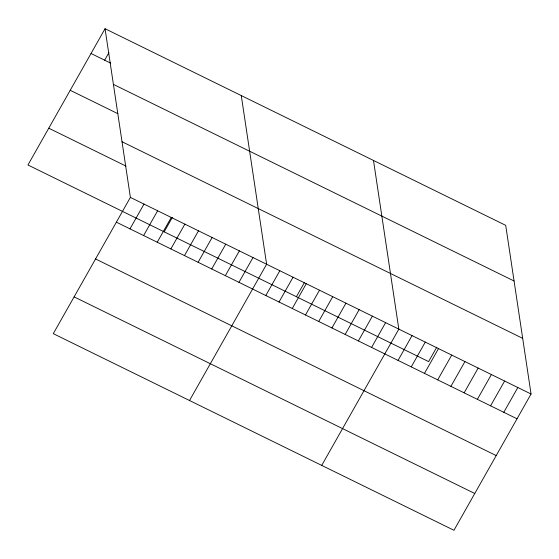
<?xml version="1.0" encoding="UTF-8"?>
<svg xmlns="http://www.w3.org/2000/svg" width="559" height="559" viewBox="0 0 559 559"><rect width="100%" height="100%" fill="white"/><g stroke="black" fill="none" stroke-linecap="round" stroke-linejoin="round"><path stroke-width="0.84" d="M105.05 28.719L130.387 197.397L53.294 333.66L453.95 530.281L531.05 394.011L505.706 225.34L105.05 28.719L27.95 164.989L428.613 361.603L436.775 347.174M104.652 60.183L108.9 52.672M129.988 228.862L144.012 204.077M143.614 235.549L157.631 210.764M157.233 242.229L171.257 217.451M164.178 231.838L172.34 217.409M170.858 248.916L184.875 224.138M184.484 255.603L198.501 230.818M198.103 262.283L212.127 237.505M211.728 268.97L225.745 244.192M225.347 275.657L239.371 250.872M238.972 282.344L252.989 257.559M189.515 400.517L266.615 264.246L241.271 95.568M265.818 295.515L279.835 270.731M279.039 302L293.056 277.222M296.396 296.724L304.557 282.295M292.259 308.491L306.276 283.713M305.48 314.983L319.503 290.198M318.7 321.467L332.724 296.689M331.927 327.958L345.944 303.174M345.148 334.443L359.164 309.665M358.368 340.934L372.385 316.149M371.588 347.418L385.612 322.641M321.732 465.395L398.833 329.132L373.489 160.454M398.036 360.401L412.053 335.617M411.256 366.886L425.273 342.108M424.477 373.377L438.501 348.592M437.697 379.861L451.721 355.084M450.917 386.353L464.941 361.568M464.145 392.837L478.162 368.06M477.365 399.329L491.382 374.551M490.585 405.82L504.609 381.035M503.806 412.304L517.83 387.527M91.026 53.496L110.703 63.153M113.407 84.381L514.07 281.002M70.21 90.292L117.893 113.687M122.023 141.734L522.686 338.349M48.766 128.193L125.957 166.079M130.387 197.397L531.05 394.011M116.37 222.175L517.033 418.796M95.554 258.964L496.217 455.585M74.109 296.871L474.766 493.492"/></g></svg>
